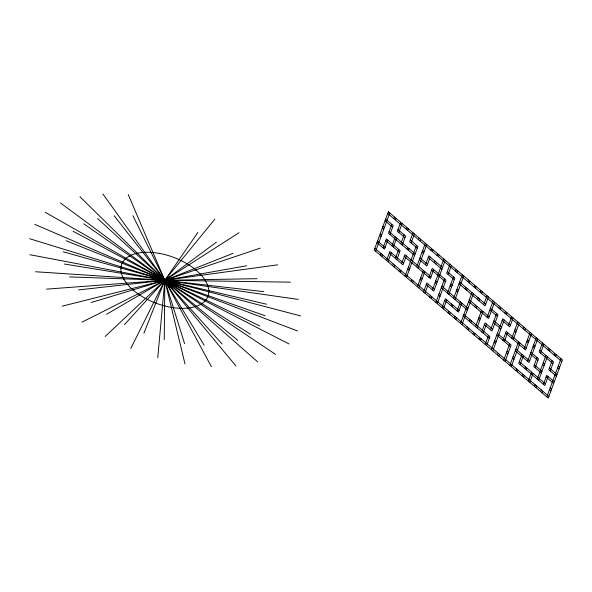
<?xml version="1.0" encoding="UTF-8"?>
<svg xmlns="http://www.w3.org/2000/svg" width="592" height="592" viewBox="0 0 592 592"><rect width="100%" height="100%" fill="white"/><g stroke="black" fill="none" stroke-linecap="round" stroke-linejoin="round"><path stroke-width="0.89" d="M164.243 339.645L164.828 280.297L128.242 194.546M157.746 357.775L164.828 280.297L197.876 232.427M375.646 251.2L389.773 212.994M380.382 255.241L381.011 253.554M383.091 247.937L386.413 238.946L400.162 250.645L396.84 259.636M391.815 224.338L388.493 233.329L414.578 255.522M393.895 218.714L394.516 217.035M381.81 256.447L382.432 254.767M387.834 240.152L384.511 249.143L376.919 242.69M389.913 234.536L393.236 225.545L385.651 219.092M395.315 219.928L395.944 218.241M386.554 260.487L389.876 251.496L403.626 263.196M391.956 245.88L395.278 236.889M400.68 222.281L397.358 231.265L404.943 237.725M387.975 261.694L391.297 252.71M393.377 247.086L396.699 238.095M398.779 232.478L402.109 223.487M392.718 265.734L393.34 264.047M395.419 258.43L398.742 249.439M400.821 243.823L404.144 234.832M406.223 229.208L406.852 227.528M394.139 266.94L394.76 265.26M402.242 245.029L405.572 236.038L397.979 229.585M407.651 230.421L408.273 228.734M398.882 270.981L399.504 269.293M401.583 263.677L404.906 254.686L430.991 276.878M406.985 249.062L407.607 247.382M413.016 232.774L409.686 241.758L417.279 248.218M400.303 272.187L400.925 270.5M406.334 255.892L403.004 264.883L389.255 253.184M408.406 250.275L409.035 248.588M411.114 242.972L414.437 233.981M405.046 276.227L416.479 245.325M418.559 239.701L419.18 238.021M406.467 277.433L417.9 246.531L410.315 240.078M419.98 240.914L420.601 239.227M411.211 281.474L411.832 279.787M416.613 266.859L425.345 243.26M412.631 282.68L413.26 280.993M418.041 268.072L426.765 244.474M417.375 286.72L423.406 270.426M425.485 264.802L428.808 255.818L442.557 267.517M430.887 250.194L431.509 248.507M418.796 287.927L424.827 271.632M430.229 257.024L426.906 266.015L419.314 259.555M432.308 251.408L432.93 249.72M423.539 291.96L426.869 282.976L434.454 289.429M428.948 277.352L432.271 268.368L446.02 280.068L437.296 303.666M434.35 262.744L434.972 261.057M437.051 255.441L437.673 253.753M424.967 293.173L428.29 284.182M433.692 269.575L430.369 278.566L404.284 256.373M435.771 263.958L436.393 262.271M438.472 256.654L439.094 254.967M429.703 297.206L430.332 295.526M432.412 289.902L443.837 259M431.131 298.42L431.753 296.733M445.265 260.214L433.832 291.116L426.24 284.656M435.875 302.453L444.599 278.854M450.001 264.247L446.679 273.238L454.264 279.698M448.1 274.451L451.43 265.46M442.039 307.699L445.362 298.716L459.118 310.415M447.441 293.092L453.465 276.797M455.544 271.18L456.173 269.493M443.46 308.913L446.782 299.922M448.862 294.305L454.893 278.011L447.3 271.55M456.972 272.394L457.594 270.707M448.203 312.946L448.825 311.266M450.904 305.642L451.526 303.955M453.605 298.338L462.337 274.74M449.624 314.16L450.246 312.472M452.325 306.856L452.947 305.169M455.026 299.552L463.758 275.953M454.367 318.193L454.989 316.505M457.068 310.889L460.391 301.898M465.171 288.977L465.8 287.29M467.88 281.674L468.501 279.986M455.788 319.406L456.41 317.719M461.819 303.111L458.489 312.102L444.74 300.396M466.6 290.191L467.221 288.504M469.301 282.887L469.922 281.2M460.532 323.439L471.965 292.537M474.044 286.92L474.666 285.233M461.952 324.653L473.385 293.75M475.465 288.134L476.086 286.447M466.696 328.686L467.317 326.999M469.397 321.382L470.026 319.695M474.806 306.774L475.428 305.087M477.507 299.471L478.129 297.783M480.208 292.167L480.83 290.48M468.117 329.899L468.746 328.212M470.825 322.596L471.447 320.908M476.227 307.988L476.849 306.301M478.928 300.684L479.55 298.997M481.629 293.373L482.251 291.693M472.86 333.932L473.489 332.245M475.561 326.629L481.592 310.334M483.671 304.717L486.994 295.726M474.288 335.146L474.91 333.459M476.989 327.842L483.013 311.547M488.415 296.94L485.092 305.931L459.007 283.731M479.024 339.179L479.653 337.492M481.733 331.875L485.055 322.884L492.64 329.344M487.135 317.268L493.158 300.973M480.452 340.393L481.074 338.705M483.153 333.089L486.476 324.098M494.586 302.186L488.555 318.481L468.635 301.528M485.196 344.426L488.518 335.435M490.598 329.818L496.621 313.523M498.701 307.907L499.322 306.219M486.617 345.639L489.939 336.648L463.854 314.448M500.122 309.113L500.751 307.433M491.36 349.672L502.786 318.77L510.378 325.23M504.865 313.153L505.494 311.466M492.781 350.886L504.214 319.983M506.293 314.359L506.915 312.68M497.524 354.919L498.146 353.232M502.926 340.311L506.249 331.32L526.17 348.266M508.328 325.704L511.658 316.713M498.945 356.132L499.567 354.445M504.347 341.517L507.677 332.534M513.079 317.919L509.756 326.91L502.164 320.457M503.688 360.165L509.712 343.871M511.791 338.254L517.822 321.959M505.109 361.379L511.14 345.084L497.384 333.377M513.22 339.46L519.243 323.165M509.853 365.412L518.585 341.813M523.365 328.893L523.987 327.206M511.273 366.626L520.005 343.027M524.786 330.099L525.407 328.412M516.017 370.659L516.638 368.971M522.048 354.364L518.718 363.355L544.803 385.547L548.125 376.556M524.127 348.747L530.151 332.452M517.438 371.865L518.067 370.185M520.146 364.561L523.469 355.577M531.572 333.659L525.548 349.953L505.627 333.007M522.181 375.905L522.81 374.218M524.882 368.601L525.511 366.914M527.59 361.298L536.315 337.699M523.609 377.111L524.231 375.432M526.31 369.808L526.932 368.128M537.736 338.905L529.011 362.504L515.255 350.804M528.345 381.152L531.675 372.161M537.077 357.553L533.755 366.544L541.34 372.997M542.479 342.946L539.157 351.937L552.906 363.636M529.773 382.358L533.096 373.374M535.175 367.75L538.498 358.759L530.913 352.307M540.577 353.143L543.907 344.152M534.517 386.398L535.138 384.711M537.218 379.095L545.942 355.496M548.022 349.872L548.643 348.192M535.938 387.605L536.559 385.925M538.639 380.301L547.371 356.702M549.443 351.086L550.072 349.398M540.681 391.645L541.303 389.958M543.382 384.341L546.705 375.35L554.297 381.803M552.107 360.743L548.784 369.734L556.369 376.186M554.186 355.119L554.815 353.439M542.102 392.851L542.723 391.171M550.205 370.94L553.535 361.949L539.778 350.249M555.614 356.332L556.236 354.645M546.845 396.892L560.979 358.685M143.915 333.207L164.828 280.297L214.837 219.21M130.788 348.488L164.828 280.297L216.45 242.15M123.743 279.024L123.55 278.677A46.006 24.583 20.3 0 1 123.003 277.618L122.966 277.53A45.791 24.464 20.3 0 1 121.434 273.46L121.345 273.119A46.006 24.583 20.3 0 1 121.131 272.098L121.116 272.009A45.791 24.464 20.3 0 1 120.886 268.191L120.901 267.85A46.006 24.583 20.3 0 1 121.012 266.911L121.027 266.822A45.784 24.464 20.3 0 1 122.093 263.359L122.218 263.077A46.006 24.583 20.3 0 1 122.662 262.256L122.707 262.182M205.838 300.018L205.727 300.151A46.006 24.583 20.3 0 1 205.091 300.884A45.836 24.494 20.3 0 1 201.983 303.496L201.68 303.711A46.006 24.583 20.3 0 1 200.747 304.273L200.695 304.303A45.828 24.487 20.3 0 1 196.522 306.182L196.137 306.323A46.006 24.583 20.3 0 1 194.953 306.693L194.886 306.715A45.821 24.487 20.3 0 1 189.795 307.818L189.336 307.884A46.006 24.583 20.3 0 1 187.945 308.055L187.871 308.062A45.821 24.487 20.3 0 1 182.092 308.336M124.438 324.638L164.828 280.297L239.057 232.7M105.206 336.456L164.828 280.297L232.93 253.406M126.089 258.267L126.015 258.334A46.006 24.583 20.3 0 0 125.26 259.007L125.023 259.237A45.784 24.464 20.3 0 0 122.699 262.204M106.582 314.278L164.828 280.297L260.28 248.115M129.559 255.966L129.892 255.788A46.006 24.583 20.3 0 1 130.921 255.293L131.032 255.248A45.769 24.457 20.3 0 1 135.516 253.672L135.931 253.561A46.006 24.583 20.3 0 1 137.203 253.265L137.337 253.235M82.029 322.159L164.828 280.297L246.672 265.749M91.079 302.542L164.828 280.297L277.655 264.824M62.197 306.175L164.828 280.297L257.113 278.677M78.551 289.917L164.828 280.297L290.48 282.155M46.494 289.14L164.828 280.297L263.825 291.678M144.751 252.318L144.596 252.325A46.006 24.583 20.3 0 0 143.138 252.414L142.657 252.451A45.769 24.457 20.3 0 0 137.307 253.243M182.062 308.336L181.552 308.336A46.006 24.583 20.3 0 1 180.005 308.291L179.916 308.291M69.501 276.901L164.828 280.297L298.227 299.419M150.686 252.355L151.212 252.384A46.006 24.583 20.3 0 1 152.803 252.503L152.98 252.525M35.572 271.75L164.828 280.297L266.548 304.214M173.634 307.729L173.093 307.655A46.006 24.583 20.3 0 1 171.458 307.403L171.354 307.389M64.299 264.017L164.828 280.297L300.603 315.906M159.292 253.383L159.84 253.48A46.006 24.583 20.3 0 1 161.49 253.813L161.683 253.85A45.747 24.45 20.3 0 1 168.121 255.492L168.668 255.663A46.006 24.583 20.3 0 1 170.318 256.181L170.511 256.247A45.813 24.479 20.3 0 1 178.917 259.525L179.443 259.762A46.006 24.583 20.3 0 1 186.961 263.706L187.435 263.995A46.006 24.583 20.3 0 1 188.841 264.861L188.87 264.883A45.85 24.501 20.3 0 1 194.102 268.553L194.516 268.879A46.006 24.583 20.3 0 1 195.715 269.848L195.745 269.871M29.866 254.708L164.828 280.297L265.164 315.78M164.85 306.02L164.295 305.872A46.006 24.583 20.3 0 1 162.645 305.42L162.534 305.391M63.152 251.792L164.828 280.297L297.495 330.958M29.6 238.702L164.828 280.297L259.733 325.926M156.066 303.267L155.526 303.067A46.006 24.583 20.3 0 1 153.913 302.431L153.802 302.386A45.806 24.479 20.3 0 1 147.637 299.589L147.127 299.337A46.006 24.583 20.3 0 1 145.625 298.546L145.521 298.486A45.806 24.479 20.3 0 1 139.897 295.142L139.446 294.838A46.006 24.583 20.3 0 1 138.106 293.928L138.01 293.854A45.806 24.479 20.3 0 1 133.2 290.11L132.786 289.762A46.006 24.583 20.3 0 1 131.668 288.755L131.587 288.681A45.806 24.479 20.3 0 1 127.768 284.685M66.112 240.722L164.828 280.297L289.044 343.967M34.787 224.368L164.828 280.297L250.475 334.221M73.045 231.243L164.828 280.297L275.576 354.401M45.229 212.291L164.828 280.297L237.762 340.348M83.687 223.746L164.828 280.297L257.638 361.853M60.488 202.952L164.828 280.297L222.111 344.048M387.73 213.475L561.778 361.579M422.644 250.571L424.064 251.778M459.636 282.044L485.714 304.244M490.457 308.277L498.05 314.737L492.019 331.032L484.434 324.571M515.121 329.263L516.542 330.477M527.45 339.756L528.871 340.962M533.614 345.003L535.035 346.209M558.278 365.989L559.699 367.195M385.029 220.779L392.614 227.232M422.022 252.251L423.443 253.465M428.186 257.498L441.935 269.205M489.836 309.964L497.421 316.417M514.492 330.95L515.921 332.156M526.828 341.443L528.249 342.65M532.992 346.69L534.413 347.896M557.649 367.669L559.077 368.883M382.95 226.396L384.371 227.602M389.114 231.642L415.199 253.835M419.943 257.875L427.528 264.328M450.764 284.101L452.192 285.314M456.928 289.347L458.356 290.561M469.264 299.841L489.177 316.794M493.92 320.827L501.513 327.287M543.241 362.8L544.662 364.006M549.406 368.046L556.998 374.499M382.328 228.083L383.749 229.289M431.649 270.048L445.399 281.755M450.142 285.788L451.563 287.002M456.306 291.035L457.727 292.248M493.299 322.514L500.884 328.967M530.291 353.994L537.876 360.447M542.62 364.487L544.041 365.693M380.249 233.699L381.67 234.913M435.734 280.919L437.155 282.125M441.898 286.158L467.983 308.358M478.891 317.638L480.312 318.851M515.884 349.117L529.633 360.824M534.376 364.857L541.961 371.31M379.627 235.387L381.048 236.593M385.792 240.633L399.541 252.333M435.113 282.599L436.533 283.812M441.277 287.845L467.362 310.045M478.269 319.325L479.69 320.538M496.762 335.065L510.511 346.764M546.083 377.037L553.668 383.49M377.548 241.003L385.133 247.463M408.369 267.236L409.797 268.442M420.705 277.729L422.126 278.936M439.197 293.469L440.618 294.675M494.683 340.681L496.103 341.895M507.011 351.174L508.439 352.388M513.175 356.421L514.603 357.635M519.347 361.668L545.424 383.86M550.168 387.901L551.589 389.107M407.747 268.923L409.168 270.13M420.076 279.409L421.504 280.623M438.576 295.149L439.997 296.363M463.233 316.135L489.318 338.335M494.061 342.368L495.482 343.582M506.389 352.862L507.81 354.068M512.554 358.108L513.974 359.314M549.546 389.588L550.967 390.794M374.847 248.307L548.888 396.411M97.599 218.529L164.828 280.297L235.964 366.011M79.957 196.744L164.828 280.297L204.144 345.18M127.702 284.648L127.413 284.301A46.006 24.583 20.3 0 1 126.57 283.25L126.503 283.161M114.219 215.806L164.828 280.297L211.411 366.714M102.845 193.902L164.828 280.297L184.593 343.693M132.889 215.68L164.828 280.297L184.985 363.932M208.029 286.454L208.036 286.491A46.006 24.583 20.3 0 0 207.681 285.418L207.555 285.07A45.843 24.494 20.3 0 0 205.513 280.882L205.505 280.867A46.006 24.583 20.3 0 0 204.847 279.809L204.61 279.461A45.843 24.494 20.3 0 0 201.369 275.287A46.006 24.583 20.3 0 0 200.399 274.222L200.066 273.874A45.85 24.501 20.3 0 0 195.723 269.856M208.776 290.494L208.798 290.82A46.006 24.583 20.3 0 1 208.806 291.797A45.836 24.494 20.3 0 1 208.221 295.526L208.132 295.8A46.006 24.583 20.3 0 1 207.814 296.673L207.799 296.703A45.836 24.494 20.3 0 1 205.927 299.907M208.036 286.528A45.836 24.494 20.3 0 1 208.776 290.531M179.975 308.284A45.821 24.487 20.3 0 1 173.693 307.722M171.451 307.389A45.821 24.487 20.3 0 1 164.946 306.012M162.659 305.398A45.821 24.487 20.3 0 1 156.192 303.274M144.685 252.325A45.769 24.457 20.3 0 1 150.62 252.37M152.862 252.532A45.769 24.457 20.3 0 1 159.181 253.398M126.066 258.312A45.784 24.464 20.3 0 1 129.537 256.003M126.584 283.228A45.806 24.479 20.3 0 1 123.824 279.091M388.352 211.788L374.218 249.994L548.266 398.098L562.4 359.892L388.352 211.788"/></g></svg>
